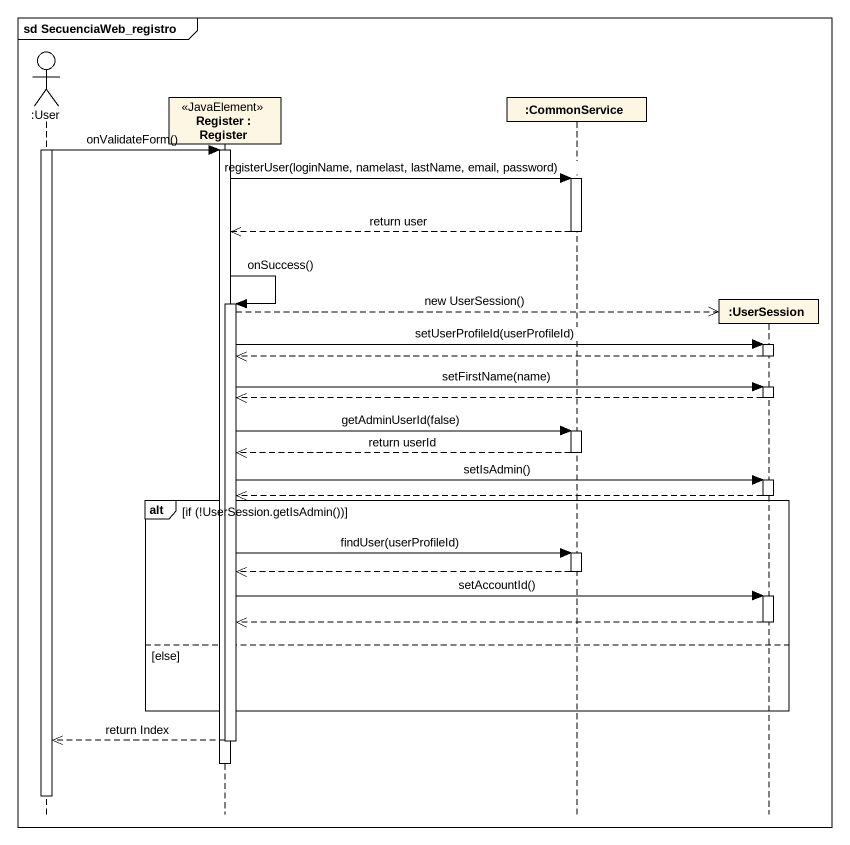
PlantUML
@startuml
mainframe sd SecuenciaWeb_registro
hide footbox
actor ":User" as User
participant "Register : Register" as Register <<JavaElement>>
participant ":CommonService" as CommonService
participant ":UserSession" as UserSession

activate User
User -> Register : onValidateForm()
activate Register
Register -> CommonService : registerUser(loginName, namelast, lastName, email, password)
activate CommonService
CommonService -->> Register : return user
deactivate CommonService
Register -> Register : onSuccess()
activate Register
Register -->> UserSession ** : new UserSession()
Register -> UserSession : setUserProfileId(userProfileId)
activate UserSession
UserSession -->> Register
deactivate UserSession
Register -> UserSession : setFirstName(name)
activate UserSession
UserSession -->> Register
deactivate UserSession
Register -> CommonService : getAdminUserId(false)
activate CommonService
CommonService -->> Register : return userId
deactivate CommonService
Register -> UserSession : setIsAdmin()
activate UserSession
UserSession -->> Register
deactivate UserSession
alt if (!UserSession.getIsAdmin())
  Register -> CommonService : findUser(userProfileId)
  activate CommonService
  CommonService -->> Register
  deactivate CommonService
  Register -> UserSession : setAccountId()
  activate UserSession
  UserSession -->> Register
  deactivate UserSession
else else
end
Register -->> User : return Index
deactivate Register
deactivate Register
deactivate User
@enduml
